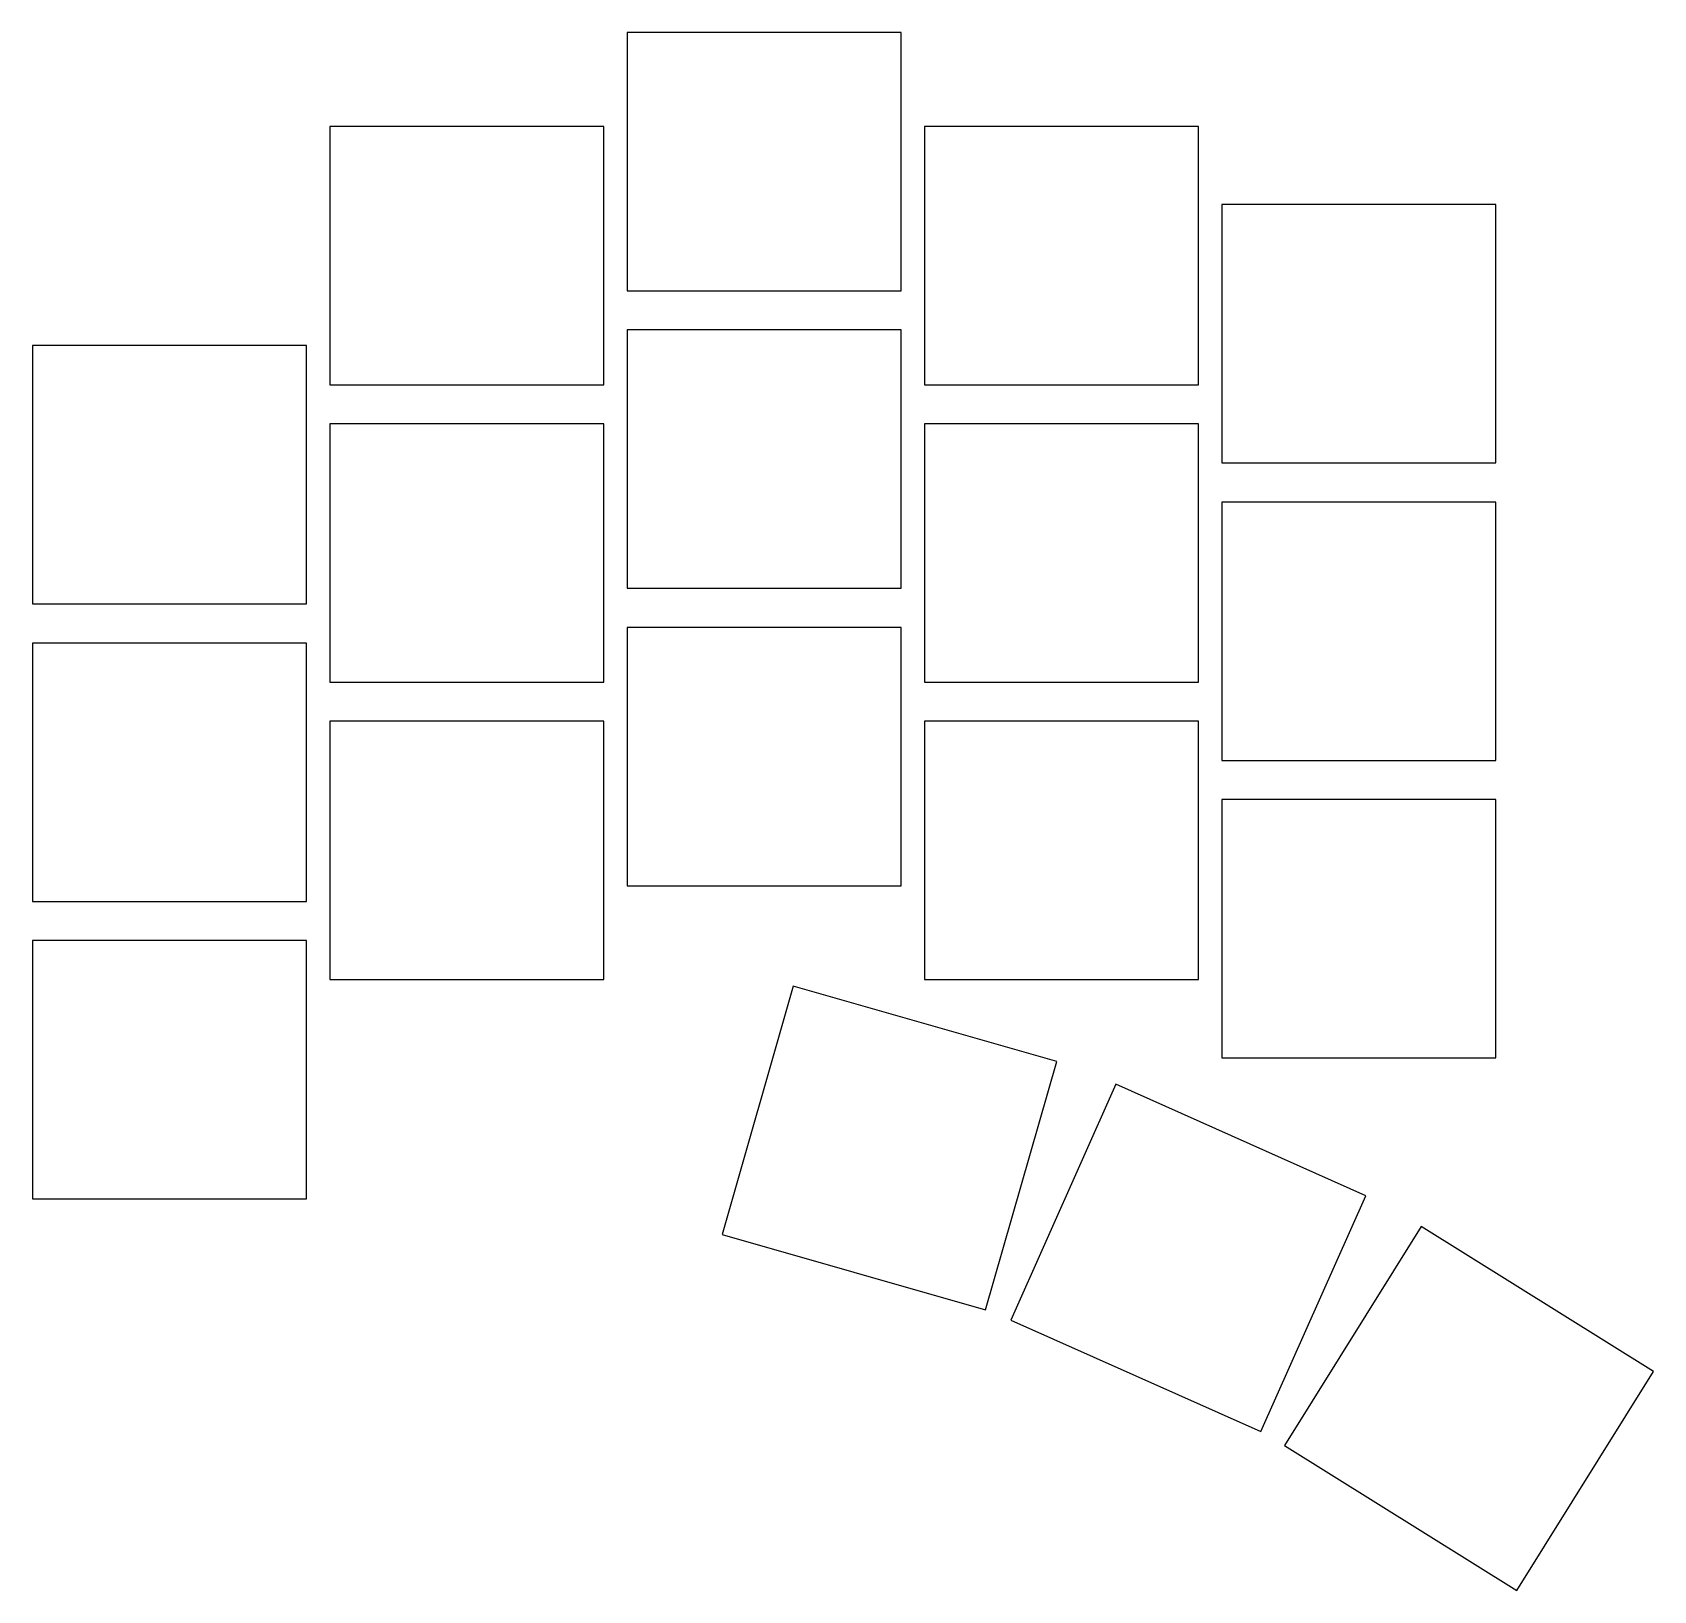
# Model space of a CAD drawing. Header units: millimetres. Extents: x 121 to 225, y -183 to -84.
import ezdxf

# ---------------------------------------------------------------- set-up
doc = ezdxf.new("R2010")
doc.units = ezdxf.units.MM

msp = doc.modelspace()

# ---------------------------------------------------------------- linework, layer by layer
for p, q in [((176.75, -83.75), (159.25, -83.75)), ((159.25, -83.75), (159.25, -100.25)), ((176.75, -100.25), (176.75, -83.75)), ((157.75, -89.75), (140.25, -89.75)), ((140.25, -89.75), (140.25, -106.25)), ((157.75, -106.25), (157.75, -89.75)), ((195.75, -89.75), (178.25, -89.75)), ((178.25, -89.75), (178.25, -106.25)), ((195.75, -106.25), (195.75, -89.75)), ((214.75, -94.75), (197.25, -94.75)), ((197.25, -94.75), (197.25, -111.25)), ((214.75, -111.25), (214.75, -94.75)), ((159.25, -100.25), (176.75, -100.25)), ((176.75, -102.75), (159.25, -102.75)), ((159.25, -102.75), (159.25, -119.25)), ((176.75, -119.25), (176.75, -102.75)), ((138.75, -103.75), (121.25, -103.75)), ((121.25, -103.75), (121.25, -120.25)), ((138.75, -120.25), (138.75, -103.75)), ((140.25, -106.25), (157.75, -106.25)), ((178.25, -106.25), (195.75, -106.25)), ((157.75, -108.75), (140.25, -108.75)), ((140.25, -108.75), (140.25, -125.25)), ((157.75, -125.25), (157.75, -108.75)), ((195.75, -108.75), (178.25, -108.75)), ((178.25, -108.75), (178.25, -125.25)), ((195.75, -125.25), (195.75, -108.75)), ((197.25, -111.25), (214.75, -111.25)), ((214.75, -113.75), (197.25, -113.75)), ((197.25, -113.75), (197.25, -130.25)), ((214.75, -130.25), (214.75, -113.75)), ((159.25, -119.25), (176.75, -119.25)), ((121.25, -120.25), (138.75, -120.25)), ((176.75, -121.75), (159.25, -121.75)), ((159.25, -121.75), (159.25, -138.25)), ((176.75, -138.25), (176.75, -121.75)), ((138.75, -122.75), (121.25, -122.75)), ((121.25, -122.75), (121.25, -139.25)), ((138.75, -139.25), (138.75, -122.75)), ((140.25, -125.25), (157.75, -125.25)), ((178.25, -125.25), (195.75, -125.25)), ((157.75, -127.75), (140.25, -127.75)), ((140.25, -127.75), (140.25, -144.25)), ((157.75, -144.25), (157.75, -127.75)), ((195.75, -127.75), (178.25, -127.75)), ((178.25, -127.75), (178.25, -144.25)), ((195.75, -144.25), (195.75, -127.75)), ((197.25, -130.25), (214.75, -130.25)), ((214.75, -132.75), (197.25, -132.75)), ((197.25, -132.75), (197.25, -149.25)), ((214.75, -149.25), (214.75, -132.75)), ((159.25, -138.25), (176.75, -138.25)), ((121.25, -139.25), (138.75, -139.25)), ((138.75, -141.75), (121.25, -141.75)), ((121.25, -141.75), (121.25, -158.25)), ((138.75, -158.25), (138.75, -141.75)), ((140.25, -144.25), (157.75, -144.25)), ((169.86, -144.66), (165.31, -160.52)), ((186.69, -149.48), (169.86, -144.66)), ((178.25, -144.25), (195.75, -144.25)), ((182.14, -165.34), (186.69, -149.48)), ((197.25, -149.25), (214.75, -149.25)), ((190.46, -150.93), (183.75, -166)), ((206.45, -158.05), (190.46, -150.93)), ((121.25, -158.25), (138.75, -158.25)), ((199.74, -173.12), (206.45, -158.05)), ((165.31, -160.52), (182.14, -165.34)), ((209.98, -160.01), (201.24, -174)), ((224.82, -169.28), (209.98, -160.01)), ((183.75, -166), (199.74, -173.12)), ((216.08, -183.27), (224.82, -169.28)), ((201.24, -174), (216.08, -183.27))]:
    msp.add_line(p, q)

doc.saveas('drawing.dxf')
